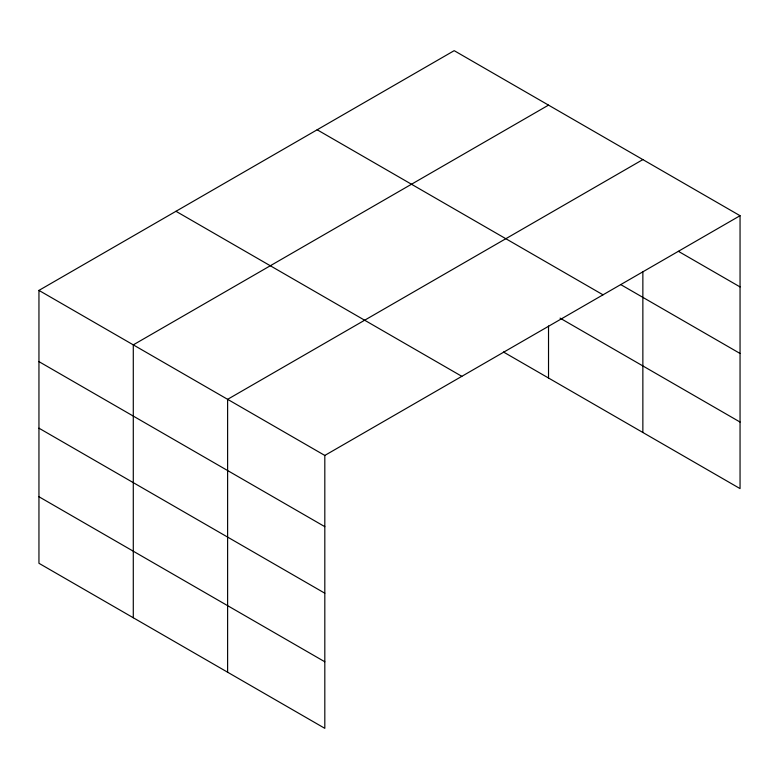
<?xml version="1.0" encoding="UTF-8"?>
<svg xmlns="http://www.w3.org/2000/svg" width="779" height="779" viewBox="0 0 779 779"><rect width="100%" height="100%" fill="white"/><g stroke="black" fill="none" stroke-linecap="round" stroke-linejoin="round"><path stroke-width="1.17" d="M642.86 271.949L642.86 432.481M38.95 290.401L324.814 455.442L324.814 728.336L38.95 563.295L38.95 290.401L454.186 50.664L740.05 215.705L740.05 488.599L503.458 352.001M548.523 105.126L133.287 344.863L133.287 617.757M642.86 159.598L227.614 399.335L227.614 672.219M324.814 455.442L740.05 215.705M678.392 251.325L740.05 286.925M620.844 284.656L740.05 353.471M317.16 129.781L603.024 294.822M560.052 318.124L740.05 422.043M175.976 211.294L461.84 376.335M38.95 361.622L324.814 526.662M38.95 428.177L324.814 593.209M38.95 496.739L324.814 661.78M548.523 325.992L548.523 378.019"/></g></svg>
